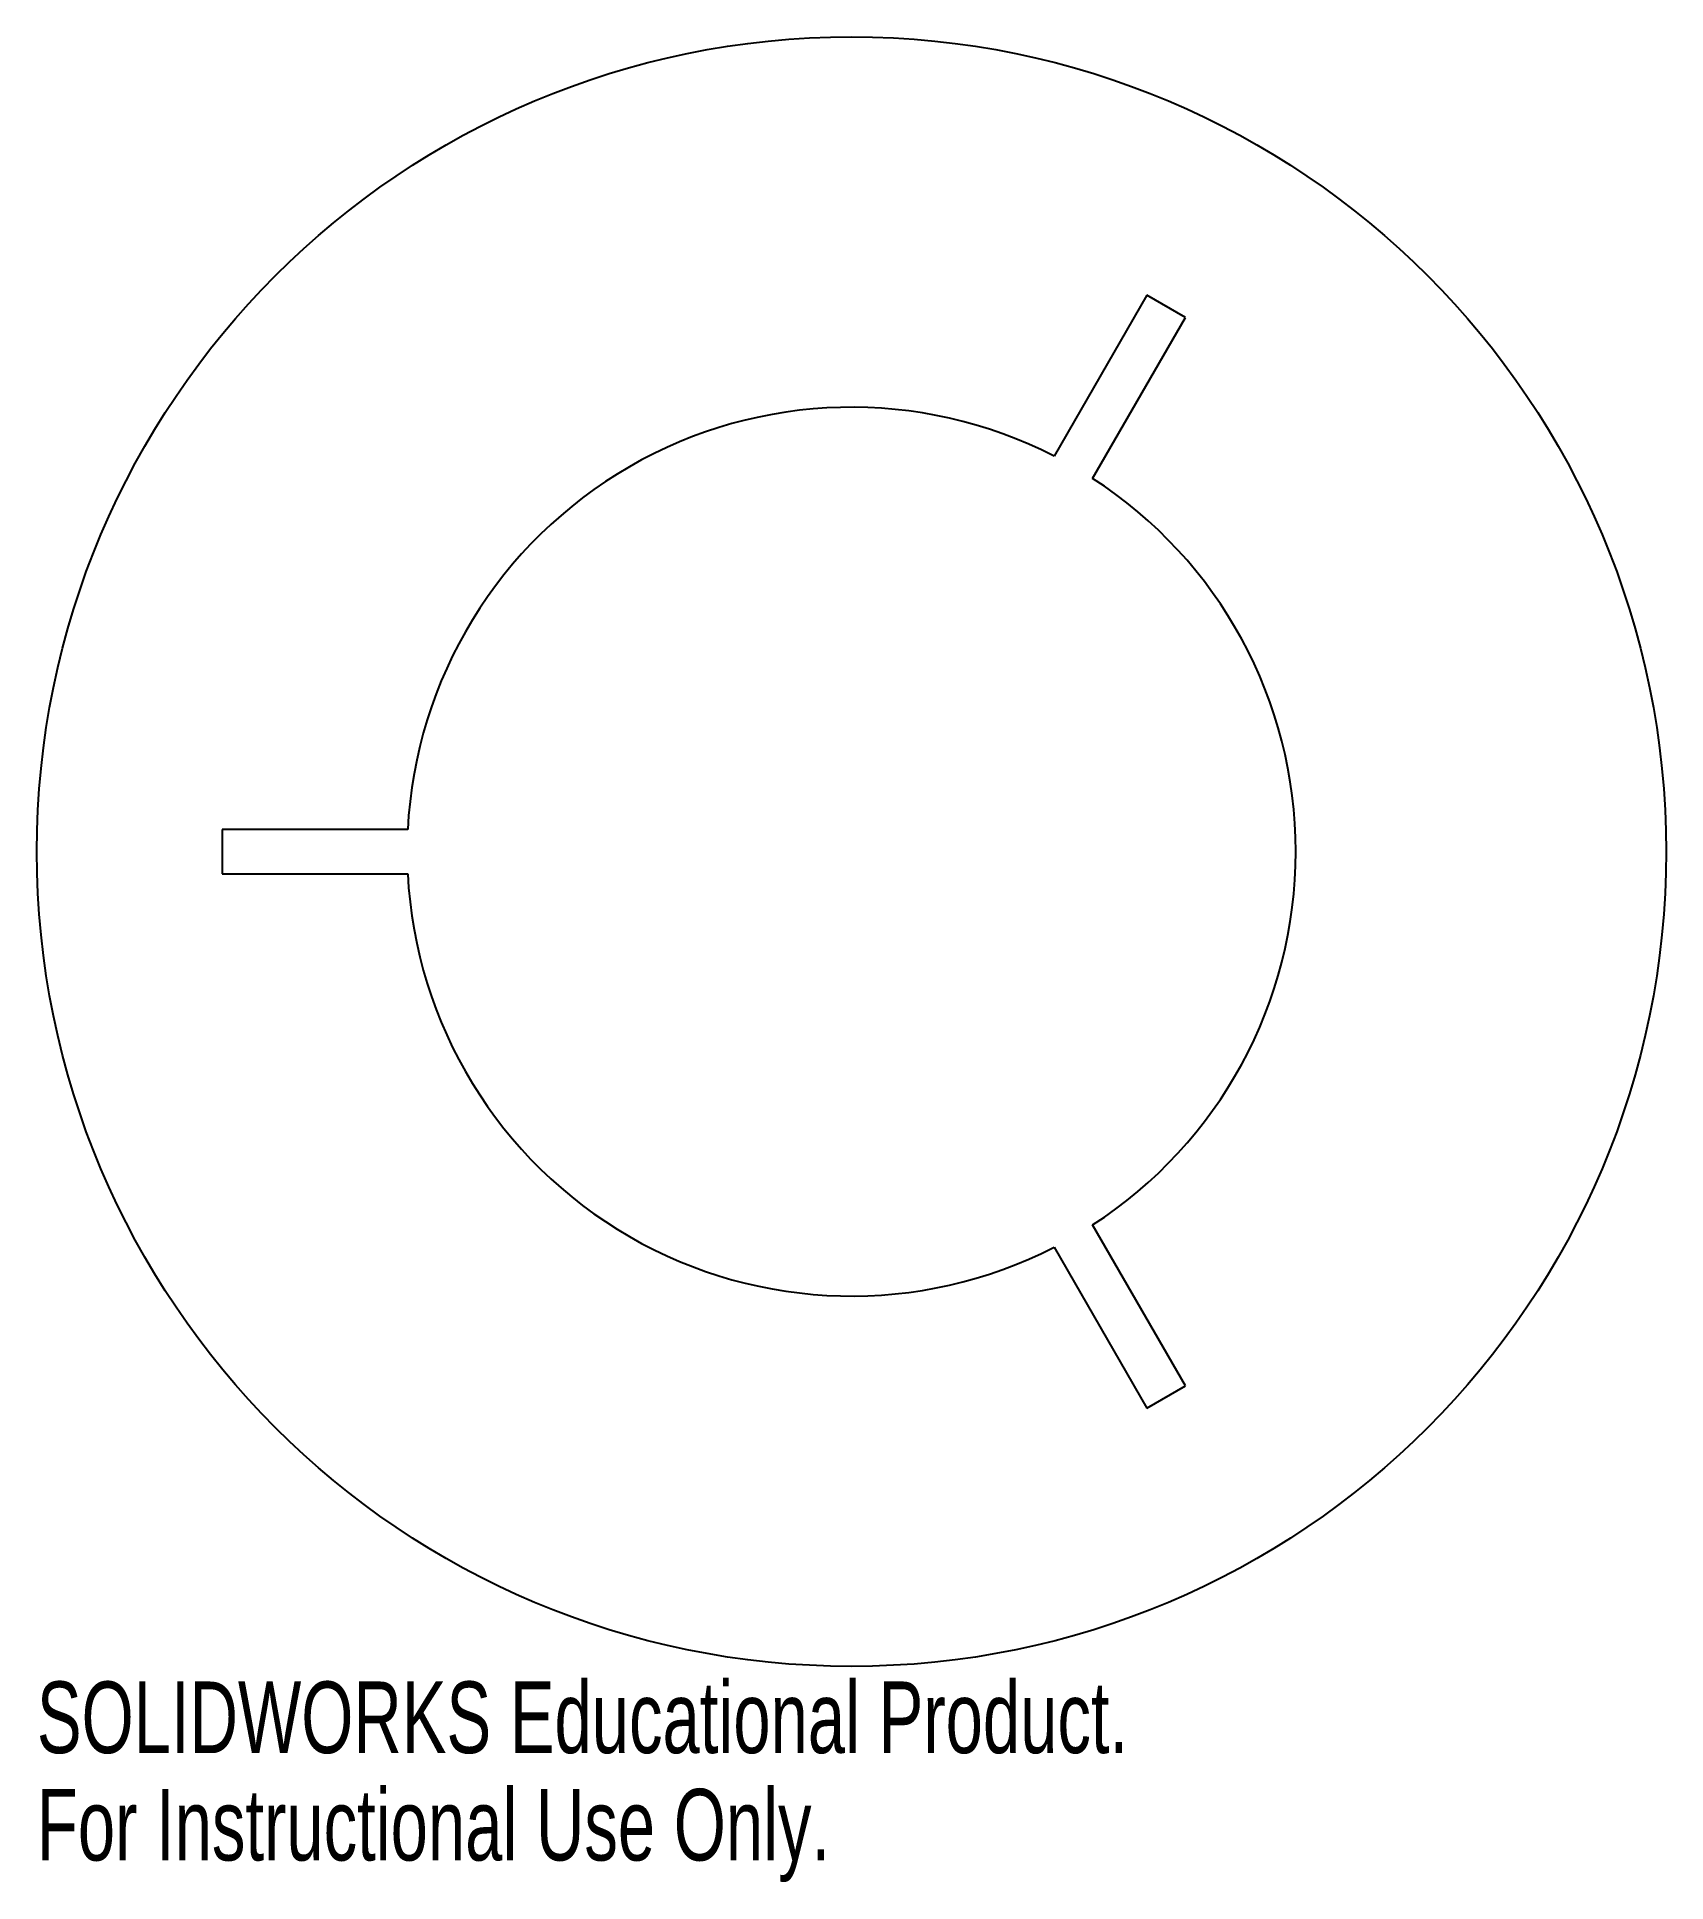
# Model space of a CAD drawing. Header units: millimetres. Extents: x -55 to 55, y -70 to 55.
import ezdxf

# ---------------------------------------------------------------- set-up
doc = ezdxf.new("R2010")
doc.units = ezdxf.units.MM
doc.styles.add('SLDTEXTSTYLE0', font='TXT', dxfattribs={"width": 0.7})

msp = doc.modelspace()

# ---------------------------------------------------------------- linework, layer by layer
at = {"color": 7, "linetype": 'Continuous', "lineweight": 25}
for p, q in [((19.95, 37.56), (13.68, 26.7)), ((22.55, 36.06), (19.95, 37.56)), ((16.28, 25.2), (22.55, 36.06)), ((-42.5, 1.5), (-42.5, -1.5)), ((-29.96, 1.5), (-42.5, 1.5)), ((-42.5, -1.5), (-29.96, -1.5)), ((22.55, -36.06), (16.28, -25.2)), ((13.68, -26.7), (19.95, -37.56)), ((19.95, -37.56), (22.55, -36.06))]:
    msp.add_line(p, q, dxfattribs=at)
msp.add_circle((0, 0), 55, dxfattribs=at)
for start, end in [(62.866, 177.134), (302.866, 57.134), (182.866, 297.134)]:
    msp.add_arc((0, 0), 30, start, end, dxfattribs=at)

# ---------------------------------------------------------------- texts
at = {"color": 7, "linetype": 'Continuous', "char_height": 4.8336, "attachment_point": 1, "style": 'SLDTEXTSTYLE0'}
for s, insert in [('SOLIDWORKS Educational Product.', (-55, -56.02)), ('For Instructional Use Only.', (-55, -63.27))]:
    msp.add_mtext(s, dxfattribs=dict(at, insert=insert))

doc.saveas('drawing.dxf')
